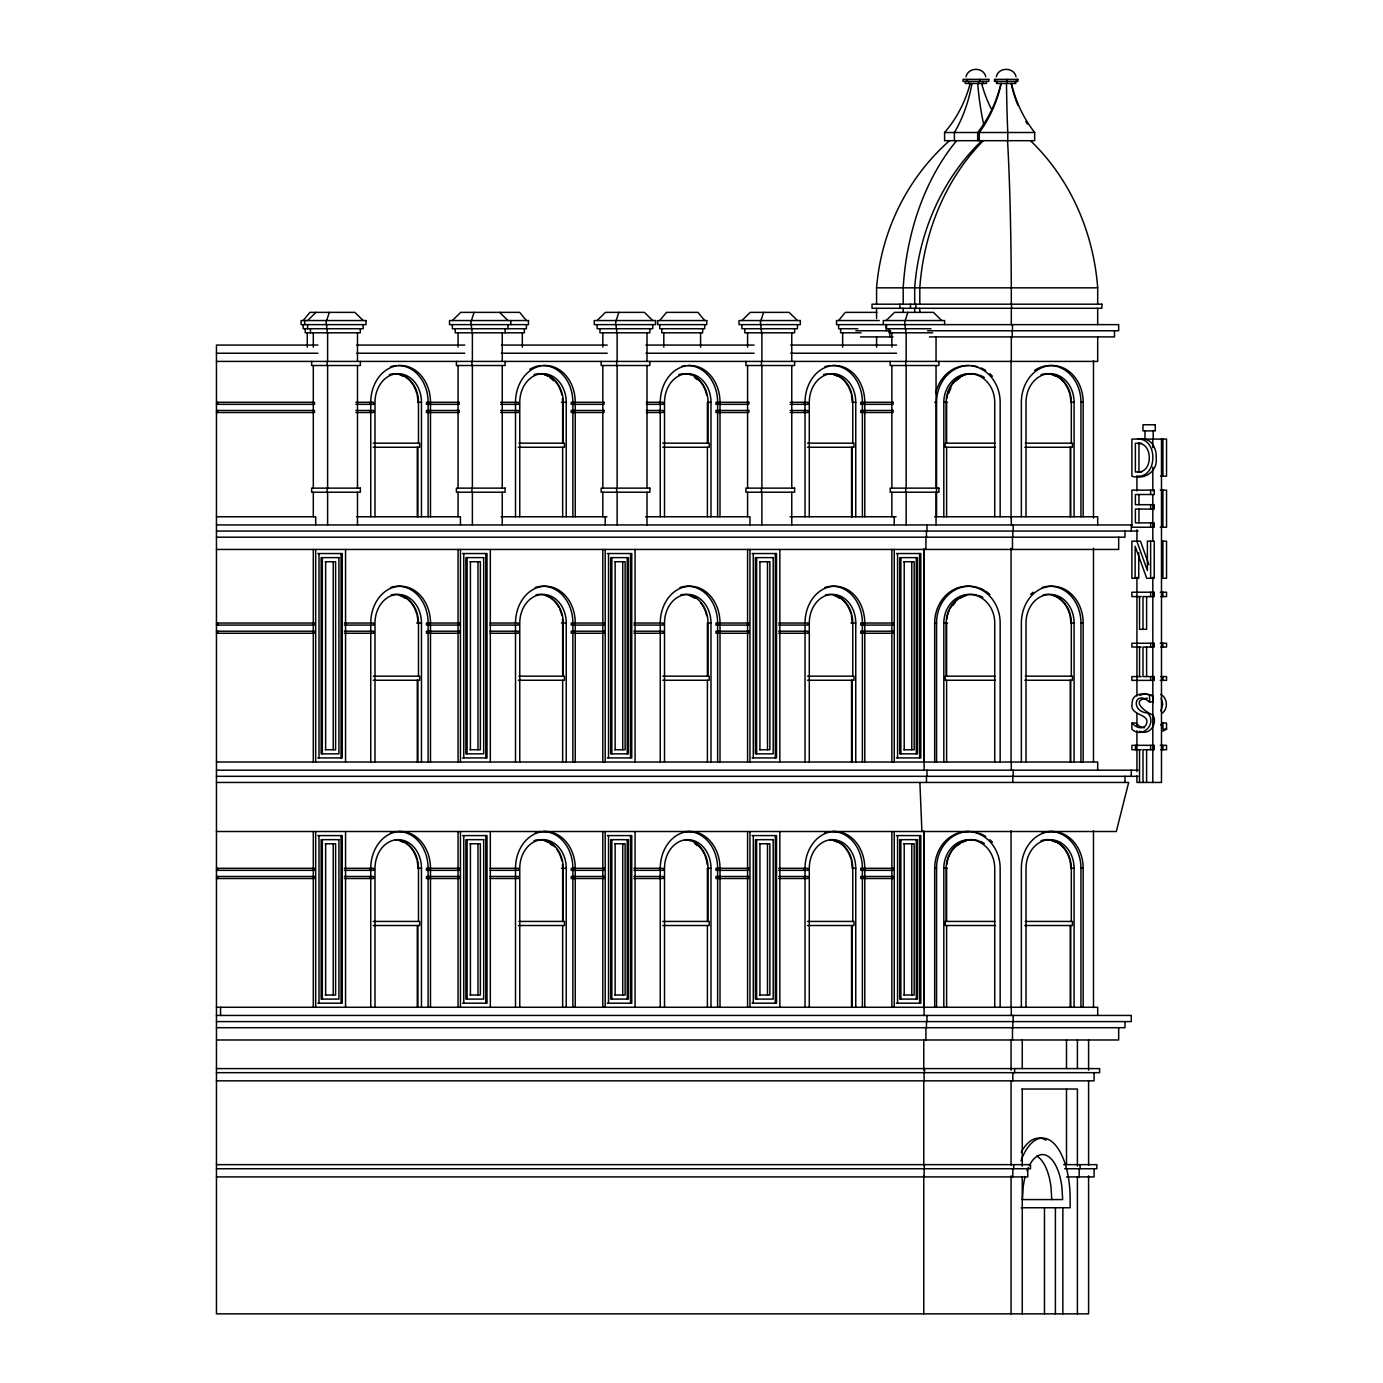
<?xml version="1.0" encoding="UTF-8"?>
<svg xmlns="http://www.w3.org/2000/svg" width="1383" height="1383" viewBox="0 0 1383 1383"><rect width="100%" height="100%" fill="white"/><g stroke="black" fill="none" stroke-linecap="round" stroke-linejoin="round"><path stroke-width="1.5" d="M1022.435 1199.58L1023.195 1187.133A43.945 20.053 -90 0 1 1025.183 1176.535M326.682 320.545L329.292 312.368M471.447 320.545L474.058 312.368M616.196 320.545L618.823 312.368M760.961 320.545L763.572 312.368M905.243 320.545L907.853 312.368M966.043 76.722C968.204 66.903 983.607 66.903 985.768 76.722M996.33 76.722C998.474 66.903 1013.877 66.903 1016.038 76.722M1160.925 710.948L1162.723 704.241L1161.253 698.294M303.188 320.545L309.93 312.368L354.861 312.368L363.193 320.545M659.726 320.545L666.468 312.368L697.948 312.368L704.69 320.545M838.582 320.545L845.324 312.368L876.787 312.368M1160.735 725.038L1162.671 723.015L1166.543 723.015L1166.543 729.187L1162.584 731.244M1162.533 712.971C1168.237 708.373 1167.477 697.706 1160.752 694.387M307.596 320.545L315.946 312.368M452.362 320.545L460.695 312.368L519.68 312.368L526.422 320.545M597.11 320.545L605.46 312.368L644.374 312.368L652.707 320.545M741.876 320.545L750.208 312.368L789.14 312.368L797.472 320.545M886.157 320.545L894.507 312.368L933.421 312.368L941.754 320.545M1139.696 695.338L1144.968 693.626L1153.18 696.012L1153.18 701.924L1149.29 701.924C1134.492 688.993 1130.239 711.986 1147.631 712.936C1157.554 722.998 1142.721 739.386 1131.882 729.187L1131.882 723.015L1135.754 723.015L1139.851 726.559L1144.294 727.821M1138.019 471.966C1153.163 472.381 1152.973 443.061 1138.019 443.321M1137.915 476.201C1157.83 477.014 1157.899 438.065 1137.846 439.085M944.589 132.509L1034.674 132.509L1034.674 140.686L944.589 140.686L944.589 132.509A120.719 118.039 89.9 0 0 970.14 83.464M876.58 304.191L876.58 287.837L913.99 287.837M914.682 304.191L914.682 287.837L1097.687 287.837L1097.687 304.191M879.26 320.545L836.525 320.545L836.525 324.625L1118.674 324.625L1118.674 330.762L927.578 330.762M857.84 328.722L838.582 328.722L838.582 324.625M931.018 328.722L886.157 328.722L886.157 324.625M855.835 330.762L890.79 330.762M861.056 332.802L840.622 332.802L840.622 328.722M932.678 332.802L889.01 332.802L889.01 328.722M860.451 336.899L892.969 336.899M929.428 336.899L1114.473 336.899L1114.473 330.762M317.934 345.076L216.457 345.076L216.457 1313.85L1088.594 1313.85L1088.594 1175.827M356.745 345.076L464.757 345.076M501.459 345.076L607.241 345.076M645.947 345.076L754.063 345.076M790.557 345.076L896.547 345.076M216.457 353.235L317.934 353.235M356.745 353.235L464.757 353.235M501.355 353.235L607.241 353.235M645.965 353.235L754.063 353.235M790.557 353.235L896.547 353.235M216.457 361.412L1097.687 361.412L1097.687 336.899M216.457 402.297L314.494 402.297L314.494 404.337L216.457 404.337M355.898 402.297L373.6 402.297L373.6 404.337L355.898 404.337M421.469 516.758L421.469 402.297L417.891 402.297A28.611 23.234 90 0 0 417.096 394.898M500.663 402.297L518.366 402.297L518.366 404.337L500.663 404.337M561.463 402.297L566.235 402.297L566.235 516.758M646.414 402.297L663.114 402.297L663.114 404.337L646.414 404.337M710.983 516.758L710.983 402.297L707.404 402.297L707.404 443.165M790.177 402.297L807.879 402.297L807.879 404.337L790.177 404.337M855.749 516.758L855.749 402.297L852.17 402.297A28.611 23.234 90 0 0 851.375 394.898M934.683 402.297L936.55 402.297A36.788 32.743 90 0 1 969.276 365.51M943.811 516.758L943.811 402.297L947.545 402.297M1074.09 516.758L1074.09 402.297L1070.77 402.297A28.611 24.03 90 0 0 1069.941 394.898M1034.605 370.437A36.788 30.91 -90 0 1 1080.953 402.297L1083.183 402.297L1083.183 516.758M216.457 410.474L314.494 410.474L314.494 412.514L216.457 412.514M355.898 410.474L373.6 410.474L373.6 412.514L355.898 412.514M500.663 410.474L518.366 410.474L518.366 412.514L500.663 412.514M646.414 410.474L663.114 410.474L663.114 412.514L646.414 412.514M790.177 410.474L807.879 410.474L807.879 412.514L790.177 412.514M373.203 443.165L419.671 443.165L419.671 447.262L373.203 447.262M518.884 443.165L564.437 443.165L564.437 447.262L518.297 447.262M662.734 443.165L709.202 443.165L709.202 447.262L662.734 447.262M807.482 443.165L853.951 443.165L853.951 447.262L807.482 447.262M994.947 443.165L945.211 443.165L945.211 447.262L995.414 447.262M1025.339 443.165L1072.43 443.165L1072.43 447.262L1024.786 447.262M1141.632 443.321L1135.374 443.321L1135.374 471.966L1141.632 471.966M1160.493 476.201L1166.543 476.201L1166.543 439.085L1131.882 439.085L1131.882 476.201C1144.726 480.126 1157.882 471.638 1156.171 457.687C1156.845 449.008 1151.59 437.91 1141.459 439.085M1160.285 490.135L1166.543 490.135L1166.543 527.234L1160.285 527.234M216.457 516.758L315.704 516.758L315.687 524.935M356.624 516.758L460.453 516.758L460.453 524.935M501.113 516.758L606.964 516.758M645.584 516.758L749.966 516.758L749.966 524.935M790.073 516.758L896.08 516.758M934.683 516.758L1097.687 516.758L1097.687 524.935M216.457 524.935L1131.968 524.935M216.457 531.055L1138.088 531.055M216.457 537.192L1124.984 537.192L1124.984 531.055M1161.582 541.168L1166.543 541.168L1166.543 578.284L1162.93 578.284L1162.93 541.168M216.457 549.449L1118.674 549.449L1118.674 537.192M317.813 553.546L342.241 553.546L342.241 757.919L317.813 757.919M462.579 553.546L487.006 553.546L487.006 757.919L462.579 757.919M607.327 553.546L631.754 553.546L631.754 757.919L607.327 757.919M752.093 553.546L776.52 553.546L776.52 757.919L752.093 757.919M896.374 553.546L920.801 553.546L920.801 757.919L896.374 757.919M325.247 561.723L335.602 561.723L335.602 749.742L325.247 749.742M470.013 561.723L480.368 561.723L480.368 749.742L470.013 749.742M614.778 561.723L625.116 561.723L625.116 749.742L614.778 749.742M759.526 561.723L769.882 561.723L769.882 749.742L759.526 749.742M903.808 561.723L914.163 561.723L914.163 749.742L903.808 749.742M1160.285 592.218L1166.543 592.218L1166.543 596.592L1160.804 596.592M1141.217 596.592L1131.882 596.592L1131.882 592.218L1154.252 592.218L1154.252 596.592L1142.998 596.592L1142.998 629.317M216.457 623.024L314.494 623.024L314.494 625.081L216.457 625.081M344.367 623.024L373.6 623.024L373.6 625.081L344.367 625.081M416.698 623.024L421.469 623.024L421.469 762.016M490.049 623.024L518.366 623.024L518.366 625.081L490.049 625.081M561.463 623.024L566.235 623.024L566.235 762.016M633.881 623.024L663.114 623.024L663.114 625.081L633.881 625.081M710.983 762.016L710.983 623.024L707.404 623.024L707.404 676.166M778.646 623.024L807.879 623.024L807.879 625.081L778.646 625.081M850.977 623.024L855.749 623.024L855.749 762.016M934.683 762.016L934.683 623.024L936.55 623.024A36.788 32.743 90 0 1 977.746 587.498M943.811 762.016L943.811 623.024L947.545 623.024M1070.77 623.024L1074.09 623.024L1074.09 762.016M1042.056 587.498A36.788 30.91 -90 0 1 1080.953 623.024L1083.183 623.024L1083.183 762.016M216.457 631.201L314.494 631.201L314.494 633.258L216.457 633.258M344.367 631.201L373.6 631.201L373.6 633.258L344.367 633.258M490.049 631.201L518.366 631.201L518.366 633.258L490.049 633.258M633.881 631.201L663.114 631.201L663.114 633.258L633.881 633.258M778.646 631.201L807.879 631.201L807.879 633.258L778.646 633.258M1160.285 643.251L1166.543 643.251L1166.543 647.037L1160.804 647.037M1141.217 647.037L1131.882 647.037L1131.882 643.251L1154.252 643.251L1154.252 647.037L1142.998 647.037L1142.998 676.581L1154.252 676.581L1154.252 680.367L1131.882 680.367L1131.882 676.581L1141.217 676.581M373.203 676.166L419.671 676.166L419.671 680.263L373.203 680.263M518.884 676.166L564.437 676.166L564.437 680.263L518.297 680.263M662.734 676.166L709.202 676.166L709.202 680.263L662.734 680.263M807.482 676.166L853.951 676.166L853.951 680.263L807.482 680.263M994.947 676.166L945.211 676.166L945.211 680.263L995.414 680.263M1025.339 676.166L1072.43 676.166L1072.43 680.263L1024.786 680.263M1160.804 676.581L1166.543 676.581L1166.543 680.367L1160.285 680.367M1132.141 723.015C1135.028 726.87 1141.131 729.723 1145.28 726.11C1153.37 713.23 1129.531 716.636 1132.072 704.241C1131.605 691.984 1145.349 692.727 1153.18 696.012M1166.543 729.187L1162.93 729.187L1162.93 723.015M1160.285 745.333L1166.543 745.333L1166.543 749.724L1160.804 749.724M1141.217 749.724L1131.882 749.724L1131.882 745.333L1154.252 745.333L1154.252 749.724L1142.998 749.724L1142.998 782.45M216.457 762.016L1097.687 762.016L1097.687 770.193M216.457 770.193L1138.088 770.193M216.457 776.312L1138.088 776.312M216.457 782.45L1128.666 782.45L1116.306 831.511L216.457 831.511M317.813 835.591L342.241 835.591L342.241 1003.194L317.813 1003.194M462.579 835.591L487.006 835.591L487.006 1003.194L462.579 1003.194M607.327 835.591L631.754 835.591L631.754 1003.194L607.327 1003.194M752.093 835.591L776.52 835.591L776.52 1003.194L752.093 1003.194M896.374 835.591L920.801 835.591L920.801 1003.194L896.374 1003.194M325.247 843.768L335.602 843.768L335.602 995.017L325.247 995.017M470.013 843.768L480.368 843.768L480.368 995.017L470.013 995.017M614.778 843.768L625.116 843.768L625.116 995.017L614.778 995.017M759.526 843.768L769.882 843.768L769.882 995.017L759.526 995.017M903.808 843.768L914.163 843.768L914.163 995.017L903.808 995.017M216.457 868.299L314.494 868.299L314.494 870.339L216.457 870.339M344.367 868.299L373.6 868.299L373.6 870.339L344.367 870.339M421.469 1007.273L421.469 868.299L417.891 868.299A28.611 23.234 90 0 0 417.096 860.883M490.049 868.299L518.366 868.299L518.366 870.339L490.049 870.339M561.463 868.299L566.235 868.299L566.235 1007.273M633.881 868.299L663.114 868.299L663.114 870.339L633.881 870.339M710.983 1007.273L710.983 868.299L707.404 868.299L707.404 921.424M778.646 868.299L807.879 868.299L807.879 870.339L778.646 870.339M855.749 1007.273L855.749 868.299L852.17 868.299A28.611 23.234 90 0 0 851.375 860.883M934.683 1007.273L934.683 868.299L936.55 868.299A36.788 32.743 90 0 1 969.276 831.511M943.811 1007.273L943.811 868.299L947.545 868.299M1074.09 1007.273L1074.09 868.299L1070.77 868.299A28.611 24.03 90 0 0 1069.941 860.883M1042.056 832.756A36.788 30.91 -90 0 1 1080.953 868.299L1083.183 868.299L1083.183 1007.273M216.457 876.476L314.494 876.476L314.494 878.516L216.457 878.516M344.367 876.476L373.6 876.476L373.6 878.516L344.367 878.516M490.049 876.476L518.366 876.476L518.366 878.516L490.049 878.516M633.881 876.476L663.114 876.476L663.114 878.516L633.881 878.516M778.646 876.476L807.879 876.476L807.879 878.516L778.646 878.516M373.203 921.424L419.671 921.424L419.671 925.521L373.203 925.521M518.884 921.424L564.437 921.424L564.437 925.521L518.297 925.521M662.734 921.424L709.202 921.424L709.202 925.521L662.734 925.521M807.482 921.424L853.951 921.424L853.951 925.521L807.482 925.521M994.947 921.424L945.211 921.424L945.211 925.521L995.414 925.521M1025.339 921.424L1072.43 921.424L1072.43 925.521L1024.786 925.521M216.457 1007.273L1097.687 1007.273L1097.687 1015.45M216.457 1015.45L1131.277 1015.45L1131.277 1021.588L216.457 1021.588M216.457 1027.707L1124.984 1027.707L1124.984 1021.588M216.457 1039.981L1118.674 1039.981L1118.674 1027.707M216.457 1068.592L1099.606 1068.592L1099.606 1072.672L216.457 1072.672M216.457 1080.849L1094.091 1080.849L1094.091 1072.672M1021.951 1089.026L1077.409 1089.026L1077.409 1166.111M216.457 1164.642L1030.508 1164.642L1030.508 1168.739L216.457 1168.739M1063.7 1164.642L1096.84 1164.642L1096.84 1168.739L1064.633 1168.739M216.457 1176.916L1027.759 1176.916L1027.759 1168.739M1066.5 1176.916L1094.091 1176.916L1094.091 1168.739M1022.123 1199.58L1062.663 1199.58L1061.919 1187.133A43.945 20.053 -90 0 0 1029.332 1165.489M1021.19 1207.757L1070.131 1207.757L1070.131 1198.508A60.437 27.574 -90 0 0 1051.668 1141.476A60.437 27.574 -90 0 0 1021 1160.821M1147.423 698.19C1129.444 699.936 1145.504 712.228 1152.938 715.011C1157.986 723.655 1149.411 736.136 1139.436 731.244M499.609 312.368L507.959 320.545M1148.893 564.679L1140.439 541.168L1131.882 541.168L1131.882 578.284L1138.745 578.284L1138.745 552.681M1136.826 541.168L1147.389 570.557L1147.389 541.168L1154.252 541.168L1154.252 578.284L1146.732 578.284L1135.132 546.285L1135.132 578.284M1051.754 1199.58L1051.011 1187.133A43.945 20.053 -90 0 0 1036.835 1156.067M919.885 782.45L921.908 831.511M1162.93 439.085L1162.93 476.201M1162.93 490.135L1162.93 527.234M1162.93 592.218L1162.93 596.592M1162.93 643.251L1162.93 647.037M1162.93 676.581L1162.93 680.367M1162.93 745.333L1162.93 749.724M1161.478 439.085L1161.478 782.45L1136.93 782.45L1136.93 775.967M1153.18 430.908L1153.18 439.085M1152.817 439.085L1152.817 447.729M1152.817 467.16L1152.817 490.913M1152.817 495.235L1152.817 540.58M1152.817 577.299L1152.817 782.45M1150.639 490.135L1150.639 494.509M1150.639 504.691L1150.639 509.065M1150.639 522.86L1150.639 527.234M1150.639 541.168L1150.639 578.284M1150.639 592.218L1150.639 596.592M1150.639 643.251L1150.639 647.037M1150.639 676.581L1150.639 680.367M1150.639 745.333L1150.639 749.724M1149.567 696.012L1149.567 701.924M1146.611 596.592L1146.611 629.317L1139.523 629.317L1139.523 596.592M1146.611 647.037L1146.611 676.581M1146.611 749.724L1146.611 782.45M1145.003 430.908L1145.003 439.085M1139.523 647.037L1139.523 676.581M1139.523 749.724L1139.523 782.45M1138.97 443.321L1138.97 471.966M1138.97 494.509L1138.97 504.691M1138.97 509.065L1138.97 522.86M1136.93 475.804L1136.93 490.913M1136.93 529.793L1136.93 540.58M1136.93 577.299L1136.93 696.064M1136.93 713.351L1136.93 726.3M1136.93 730.622L1136.93 771.645M1135.495 745.333L1135.495 749.724M1131.277 524.935L1131.277 531.055M1131.277 770.193L1131.277 776.312M1124.984 776.312L1124.984 782.45M1097.687 308.288L1097.687 324.625M1093.486 360.617L1093.486 518.055M1093.486 548.256L1093.486 761.756M1093.486 830.768L1093.486 1007.619M1088.594 1039.981L1088.594 1070.165M1088.594 1080.953L1088.594 1165.056M1080.953 402.297L1080.953 516.758M1080.953 623.024L1080.953 762.016M1080.953 868.299L1080.953 1007.273M1080.071 1164.642L1080.071 1168.739M1079.172 1168.739L1079.172 1176.916M1077.409 1039.981L1077.409 1068.592M1077.409 1176.812L1077.409 1313.85M1071.324 443.165L1071.324 402.297A28.611 24.03 -90 0 0 1041.053 374.655M1071.324 676.166L1071.324 623.024A28.611 24.03 -90 0 0 1043.11 594.846M1071.324 921.424L1071.324 868.299A28.611 24.03 -90 0 0 1041.053 840.657M1070.77 447.262L1070.77 516.758M1070.77 680.263L1070.77 762.016M1070.77 925.521L1070.77 1007.273M1070.217 447.262L1070.217 516.758M1070.217 680.263L1070.217 762.016M1070.217 925.521L1070.217 1007.273M1066.5 1039.981L1066.5 1068.592M1066.5 1089.026L1066.5 1164.158M1062.853 1207.757L1062.853 1313.85M1055.402 1207.757L1055.402 1313.85M1044.476 1207.757L1044.476 1313.85M1026.013 516.758L1026.013 402.297A28.611 24.03 90 0 1 1050.06 373.687A28.611 24.03 90 0 1 1074.09 402.297M1026.013 762.016L1026.013 623.024A28.611 24.03 90 0 1 1050.06 594.413A28.611 24.03 90 0 1 1074.09 623.024M1026.013 1007.273L1026.013 868.299A28.611 24.03 90 0 1 1050.06 839.671A28.611 24.03 90 0 1 1074.09 868.299M1022.262 1039.981L1022.262 1068.592M1022.262 1089.026L1022.262 1166.111M1022.262 1176.812L1022.262 1313.85M1021.363 516.758L1021.363 402.297A36.788 30.91 90 0 1 1052.273 365.51A36.788 30.91 90 0 1 1083.183 402.297M1021.363 762.016L1021.363 623.024A36.788 30.91 90 0 1 1052.273 586.236A36.788 30.91 90 0 1 1083.183 623.024M1021.363 1007.273L1021.363 868.299A36.788 30.91 -90 0 1 1052.273 831.511A36.788 30.91 -90 0 1 1083.183 868.299M1017.231 79.367L1017.231 81.407M1015.779 81.407L1015.779 83.464L996.59 83.464L996.59 81.407M1015.243 81.407L1015.243 83.464M1014.603 1068.592L1014.603 1072.672M1013.722 1164.642L1013.722 1168.739M1013.186 524.935L1013.186 531.055M1013.186 770.193L1013.186 776.312M1013.186 1015.45L1013.186 1021.588M1012.823 531.055L1012.823 537.192M1012.823 776.312L1012.823 782.45M1012.823 1021.588L1012.823 1027.707M1012.84 1072.672L1012.84 1080.849M1012.84 1168.739L1012.84 1176.916M1012.477 324.625L1012.477 330.762M1012.477 537.192L1012.477 549.449M1012.477 1027.707L1012.477 1039.981M1012.235 330.762L1012.235 336.899M1011.526 304.191L1011.526 308.288M1011.301 304.191L1011.301 287.837A217.321 10.822 -90 0 0 1007.533 140.686M1011.301 308.288L1011.301 324.625M1011.301 336.899L1011.301 361.412M1011.301 516.758L1011.301 524.935M1011.301 762.016L1011.301 770.193M1011.301 1007.273L1011.301 1015.45M1011.059 360.617L1011.059 518.055M1011.059 548.256L1011.059 761.756M1011.059 830.768L1011.059 1007.619M1011.059 1039.981L1011.059 1070.165M1011.059 1080.953L1011.059 1165.056M1011.059 1175.827L1011.059 1313.85M1007.775 140.686L1007.775 132.509A120.719 5.999 90 0 1 1006.478 83.464M1006.841 79.367L1006.72 83.464M1000.151 516.758L1000.151 402.297A36.788 32.743 -90 0 0 971.696 365.821A36.788 32.743 -90 0 0 935.79 392.772M1000.151 762.016L1000.151 623.024A36.788 32.743 -90 0 0 967.409 586.236A36.788 32.743 -90 0 0 934.683 623.024M1000.151 1007.273L1000.151 868.299A36.788 32.743 -90 0 0 967.409 831.511A36.788 32.743 -90 0 0 934.683 868.299M997.126 81.407L997.126 83.464M995.138 79.367L995.138 81.407M994.74 516.758L994.74 402.297A28.611 25.464 90 0 0 969.276 373.687A28.611 25.464 90 0 0 943.811 402.297M994.74 762.016L994.74 623.024A28.611 25.464 90 0 0 969.276 594.413A28.611 25.464 90 0 0 943.811 623.024M994.74 1007.273L994.74 868.299A28.611 25.464 90 0 0 969.276 839.671A28.611 25.464 90 0 0 943.811 868.299M986.442 81.407L986.442 83.464L965.369 83.464L965.369 81.407M983.14 81.407L983.14 83.464M979.942 79.367L979.942 81.407M979.268 140.686L979.268 132.509A120.719 101.426 90 0 0 1001.223 83.464M979.216 81.407L979.216 83.464M977.677 140.686L977.677 132.509A120.719 107.442 90 0 0 1000.929 83.464M968.67 81.407L968.67 83.464M967.08 79.367L967.08 81.407M954.408 140.686L954.408 132.509A120.719 81.027 90 0 0 971.955 83.464M946.612 402.297L946.612 443.165M946.612 447.262L946.612 516.758M946.612 623.024L946.612 676.166M946.612 680.263L946.612 762.016M946.612 868.299L946.612 921.424M946.612 925.521L946.612 1007.273M946.145 443.165L946.145 402.297A28.611 25.464 90 0 1 978.196 374.655M946.145 676.166L946.145 623.024A28.611 25.464 90 0 1 976.588 594.967M946.145 921.424L946.145 868.299A28.611 25.464 90 0 1 978.196 840.657M944.606 324.625L944.606 320.545L883.305 320.545L883.305 324.625M938.901 361.412L938.901 365.51L890.203 365.51L890.203 361.412M936.55 402.297L936.55 516.758M936.55 623.024L936.55 762.016M936.55 868.299L936.55 1007.273M936.049 336.899L936.049 361.412M936.049 365.51L936.049 488.13M936.049 492.227L936.049 524.935M926.99 524.935L926.99 531.055M926.99 770.193L926.99 776.312M926.99 1015.45L926.99 1021.588M926.454 531.055L926.454 537.192M926.454 776.312L926.454 782.45M926.454 1021.588L926.454 1027.707M925.918 537.192L925.918 549.449M925.918 1027.707L925.918 1039.981M924.484 1068.592L924.484 1072.672M924.311 1164.642L924.311 1168.739M924.121 549.449L924.121 770.193M924.121 831.511L924.121 1015.45M924.121 1072.672L924.121 1080.849M924.121 1168.739L924.121 1176.916M923.775 548.826L923.775 762.085M923.775 831.027L923.775 1007.671M923.775 1039.981L923.775 1070.165M923.775 1080.953L923.775 1165.056M923.775 1175.827L923.775 1313.85M919.799 304.191L919.799 287.837A217.321 182.573 90 0 1 983.244 140.686M919.799 308.288L919.799 312.368M919.609 553.546L919.609 757.919M919.609 835.591L919.609 1003.194M916.289 557.626L916.289 753.839M916.289 839.671L916.289 999.096M915.84 304.191L915.84 308.288M914.682 308.288L914.682 312.368M911.777 561.723L911.777 749.742M911.777 843.768L911.777 995.017M910.481 304.191L910.481 308.288M906.176 332.802L906.176 361.412M906.176 365.51L906.176 488.13M906.176 492.227L906.176 524.935M905.709 328.722L905.709 332.802M905.709 361.412L905.709 365.51M905.709 488.13L905.709 492.227M905.243 324.625L905.243 328.722M904.776 320.545L904.776 324.625M904.205 561.723L904.205 749.742M904.205 843.768L904.205 995.017M903.203 304.191L903.203 287.837A217.321 153.669 90 0 1 956.604 140.686M903.203 308.288L903.203 312.368M900.886 557.626L900.886 753.839M900.886 839.671L900.886 999.096M899.866 304.191L899.866 308.288M897.567 553.546L897.567 757.919M897.567 835.591L897.567 1003.194M894.248 516.758L894.248 524.935M894.248 549.449L894.248 762.016M894.248 831.511L894.248 1007.273M891.862 332.802L891.862 347.116M891.862 365.51L891.862 488.13M891.862 492.227L891.862 516.758M891.862 549.449L891.862 762.016M891.862 831.511L891.862 1007.273M889.839 330.762L889.839 336.899M886.503 324.625L886.503 330.762M876.58 308.288L876.58 318.505M876.58 336.899L876.58 347.116M864.773 516.758L864.773 402.297A36.788 29.873 -90 0 0 834.9 365.51A36.788 29.873 -90 0 0 805.027 402.297L805.027 516.758M864.773 625.168L864.773 762.016M864.773 1007.273L864.773 868.299A36.788 29.873 -90 0 0 834.9 831.511A36.788 29.873 -90 0 0 805.027 868.299L805.027 1007.273M864.306 402.297L864.306 404.337M864.306 410.474L864.306 412.514M864.306 623.024L864.306 625.081M864.306 631.201L864.306 633.258M864.306 868.299L864.306 870.339M864.306 876.476L864.306 878.516M862.387 516.758L862.387 402.297A36.788 29.873 -90 0 0 832.514 365.51M862.387 625.168L862.387 762.016M862.387 1007.273L862.387 868.299A36.788 29.873 -90 0 0 832.514 831.511M852.758 443.165L852.758 402.297A28.611 23.234 -90 0 0 829.523 373.687M852.758 676.166L852.758 623.024A28.611 23.234 -90 0 0 825.495 594.846M852.758 921.424L852.758 868.299A28.611 23.234 -90 0 0 829.523 839.671M852.17 447.262L852.17 516.758M852.17 680.263L852.17 762.016M852.17 925.521L852.17 1007.273M851.565 447.262L851.565 516.758M851.565 680.263L851.565 762.016M851.565 925.521L851.565 1007.273M842.662 332.802L842.662 347.116M809.28 516.758L809.28 402.297A28.611 23.234 -90 0 1 832.514 373.687A28.611 23.234 -90 0 1 855.749 402.297M809.28 762.016L809.28 623.024A28.611 23.234 90 0 1 832.514 594.413A28.611 23.234 90 0 1 855.749 623.024M809.28 1007.273L809.28 868.299A28.611 23.234 90 0 1 832.514 839.671A28.611 23.234 90 0 1 855.749 868.299M805.027 625.168L805.027 762.016M804.301 402.297L804.301 404.337M804.301 410.474L804.301 412.514M804.301 868.299L804.301 870.339M804.301 876.476L804.301 878.516M797.472 324.625L797.472 328.722L741.876 328.722L741.876 324.625M794.62 328.722L794.62 332.802L744.728 332.802L744.728 328.722M794.62 361.412L794.62 365.51L745.921 365.51L745.921 361.412M791.768 332.802L791.768 361.412M791.768 365.51L791.768 488.13M791.768 492.227L791.768 524.935M779.839 549.449L779.839 762.016M779.839 831.511L779.839 1007.273M775.327 553.546L775.327 757.919M775.327 835.591L775.327 1003.194M767.496 561.723L767.496 749.742M767.496 843.768L767.496 995.017M761.895 332.802L761.895 361.412M761.895 365.51L761.895 488.13M761.895 492.227L761.895 524.935M761.428 328.722L761.428 332.802M761.428 361.412L761.428 365.51M761.428 488.13L761.428 492.227M760.961 324.625L760.961 328.722M760.494 320.545L760.494 324.625M759.924 561.723L759.924 749.742M759.924 843.768L759.924 995.017M756.605 557.626L756.605 753.839M756.605 839.671L756.605 999.096M753.286 553.546L753.286 757.919M753.286 835.591L753.286 1003.194M749.966 549.449L749.966 762.016M749.966 831.511L749.966 1007.273M747.581 332.802L747.581 347.116M747.581 365.51L747.581 488.13M747.581 492.227L747.581 516.758M747.581 549.449L747.581 762.016M747.581 831.511L747.581 1007.273M720.007 516.758L720.007 402.297A36.788 29.873 -90 0 0 690.134 365.51A36.788 29.873 -90 0 0 660.261 402.297L660.261 516.758M720.007 625.168L720.007 762.016M720.007 1007.273L720.007 868.299A36.788 29.873 -90 0 0 690.134 831.511A36.788 29.873 -90 0 0 660.261 868.299L660.261 1007.273M719.54 402.297L719.54 404.337M719.54 410.474L719.54 412.514M719.54 623.024L719.54 625.081M719.54 631.201L719.54 633.258M719.54 868.299L719.54 870.339M719.54 876.476L719.54 878.516M717.621 516.758L717.621 402.297A36.788 29.873 -90 0 0 687.749 365.51M717.621 625.168L717.621 762.016M717.621 1007.273L717.621 868.299A36.788 29.873 -90 0 0 681.923 832.22M708.01 443.165L708.01 402.297A28.611 23.234 -90 0 0 684.775 373.687M708.01 676.166L708.01 623.024A28.611 23.234 -90 0 0 680.73 594.846M708.01 921.424L708.01 868.299A28.611 23.234 -90 0 0 684.775 839.671M707.404 447.262L707.404 516.758M707.404 680.263L707.404 762.016M707.404 925.521L707.404 1007.273M704.69 324.625L704.69 328.722L659.726 328.722L659.726 324.625M702.65 328.722L702.65 332.802L661.765 332.802L661.765 328.722M700.593 332.802L700.593 347.116M664.514 516.758L664.514 402.297A28.611 23.234 90 0 1 687.749 373.687A28.611 23.234 90 0 1 710.983 402.297M664.514 762.016L664.514 623.024A28.611 23.234 90 0 1 687.749 594.413A28.611 23.234 90 0 1 710.983 623.024M664.514 1007.273L664.514 868.299A28.611 23.234 90 0 1 687.749 839.671A28.611 23.234 90 0 1 710.983 868.299M663.805 332.802L663.805 347.116M660.261 625.168L660.261 762.016M659.535 402.297L659.535 404.337M659.535 410.474L659.535 412.514M659.535 868.299L659.535 870.339M659.535 876.476L659.535 878.516M652.707 324.625L652.707 328.722L597.11 328.722L597.11 324.625M649.854 328.722L649.854 332.802L599.963 332.802L599.963 328.722M649.854 361.412L649.854 365.51L601.156 365.51L601.156 361.412M647.002 332.802L647.002 361.412M647.002 365.51L647.002 488.13M647.002 492.227L647.002 524.935M635.074 549.449L635.074 762.016M635.074 831.511L635.074 1007.273M630.562 553.546L630.562 757.919M630.562 835.591L630.562 1003.194M627.242 557.626L627.242 753.839M627.242 839.671L627.242 999.096M622.73 561.723L622.73 749.742M622.73 843.768L622.73 995.017M617.129 332.802L617.129 361.412M617.129 365.51L617.129 488.13M617.129 492.227L617.129 524.935M616.662 328.722L616.662 332.802M616.662 361.412L616.662 365.51M616.662 488.13L616.662 492.227M616.196 324.625L616.196 328.722M615.729 320.545L615.729 324.625M615.158 561.723L615.158 749.742M615.158 843.768L615.158 995.017M611.839 557.626L611.839 753.839M611.839 839.671L611.839 999.096M608.52 553.546L608.52 757.919M608.52 835.591L608.52 1003.194M605.201 516.758L605.201 524.935M605.201 549.449L605.201 762.016M605.201 831.511L605.201 1007.273M602.815 332.802L602.815 347.116M602.815 365.51L602.815 488.13M602.815 492.227L602.815 516.758M602.815 549.449L602.815 762.016M602.815 831.511L602.815 1007.273M575.259 516.758L575.259 402.297A36.788 29.873 -90 0 0 545.386 365.51A36.788 29.873 -90 0 0 515.513 402.297L515.513 516.758M575.259 625.168L575.259 762.016M575.259 1007.273L575.259 868.299A36.788 29.873 -90 0 0 545.386 831.511A36.788 29.873 -90 0 0 515.513 868.299L515.513 1007.273M574.792 402.297L574.792 404.337M574.792 410.474L574.792 412.514M574.792 623.024L574.792 625.081M574.792 631.201L574.792 633.258M574.792 868.299L574.792 870.339M574.792 876.476L574.792 878.516M572.873 516.758L572.873 402.297A36.788 29.873 -90 0 0 543 365.51M572.873 625.168L572.873 762.016M572.873 1007.273L572.873 868.299A36.788 29.873 -90 0 0 543 831.511M563.244 443.165L563.244 402.297A28.611 23.234 -90 0 0 540.01 373.687M563.244 676.166L563.244 623.024A28.611 23.234 -90 0 0 535.964 594.846M563.244 921.424L563.244 868.299A28.611 23.234 -90 0 0 533.994 840.657M562.656 443.165L562.656 402.297A28.611 23.234 90 0 0 562.449 398.563M562.656 447.262L562.656 516.758M562.656 676.166L562.656 623.024A28.611 23.234 90 0 0 562.449 619.29M562.656 680.263L562.656 762.016M562.656 921.424L562.656 868.299A28.611 23.234 90 0 0 562.449 864.565M562.656 925.521L562.656 1007.273M526.422 324.625L526.422 328.722L452.362 328.722L452.362 324.625M524.364 328.722L524.364 332.802L455.214 332.802L455.214 328.722M522.325 332.802L522.325 347.116M519.766 516.758L519.766 402.297A28.611 23.234 90 0 1 543 373.687A28.611 23.234 90 0 1 566.235 402.297M519.766 762.016L519.766 623.024A28.611 23.234 90 0 1 543 594.413A28.611 23.234 90 0 1 566.235 623.024M519.766 1007.273L519.766 868.299A28.611 23.234 90 0 1 543 839.671A28.611 23.234 90 0 1 566.235 868.299M515.513 625.168L515.513 762.016M510.811 320.545L510.811 324.625M507.959 324.625L507.959 328.722M505.106 328.722L505.106 332.802M505.106 361.412L505.106 365.51L456.407 365.51L456.407 361.412M502.254 332.802L502.254 361.412M502.254 365.51L502.254 488.13M502.254 492.227L502.254 524.935M490.325 549.449L490.325 762.016M490.325 831.511L490.325 1007.273M485.813 553.546L485.813 757.919M485.813 835.591L485.813 1003.194M477.982 561.723L477.982 749.742M477.982 843.768L477.982 995.017M472.381 332.802L472.381 361.412M472.381 365.51L472.381 488.13M472.381 492.227L472.381 524.935M471.914 328.722L471.914 332.802M471.914 361.412L471.914 365.51M471.914 488.13L471.914 492.227M471.447 324.625L471.447 328.722M470.981 320.545L470.981 324.625M470.41 561.723L470.41 749.742M470.41 843.768L470.41 995.017M467.091 557.626L467.091 753.839M467.091 839.671L467.091 999.096M463.772 553.546L463.772 757.919M463.772 835.591L463.772 1003.194M460.453 549.449L460.453 762.016M460.453 831.511L460.453 1007.273M458.067 332.802L458.067 347.116M458.067 365.51L458.067 488.13M458.067 492.227L458.067 516.758M458.067 549.449L458.067 762.016M458.067 831.511L458.067 1007.273M430.493 516.758L430.493 402.297A36.788 29.873 -90 0 0 400.621 365.51A36.788 29.873 -90 0 0 370.748 402.297L370.748 516.758M430.493 625.168L430.493 762.016M430.493 1007.273L430.493 868.299A36.788 29.873 -90 0 0 400.621 831.511A36.788 29.873 -90 0 0 370.748 868.299L370.748 1007.273M430.027 402.297L430.027 404.337M430.027 410.474L430.027 412.514M430.027 623.024L430.027 625.081M430.027 631.201L430.027 633.258M430.027 868.299L430.027 870.339M430.027 876.476L430.027 878.516M428.108 516.758L428.108 402.297A36.788 29.873 -90 0 0 398.235 365.51M428.108 625.168L428.108 762.016M428.108 1007.273L428.108 868.299A36.788 29.873 -90 0 0 398.235 831.511M418.479 443.165L418.479 402.297A28.611 23.234 -90 0 0 395.244 373.687M418.479 676.166L418.479 623.024A28.611 23.234 -90 0 0 391.216 594.846M418.479 921.424L418.479 868.299A28.611 23.234 -90 0 0 395.244 839.671M417.891 447.262L417.891 516.758M417.891 680.263L417.891 762.016M417.891 925.521L417.891 1007.273M417.286 447.262L417.286 516.758M417.286 680.263L417.286 762.016M417.286 925.521L417.286 1007.273M375 516.758L375 402.297A28.611 23.234 90 0 1 398.235 373.687A28.611 23.234 90 0 1 421.469 402.297M375 762.016L375 623.024A28.611 23.234 90 0 1 398.235 594.413A28.611 23.234 90 0 1 421.469 623.024M375 1007.273L375 868.299A28.611 23.234 90 0 1 398.235 839.671A28.611 23.234 90 0 1 421.469 868.299M370.748 625.168L370.748 762.016M370.022 402.297L370.022 404.337M370.022 410.474L370.022 412.514M370.022 868.299L370.022 870.339M370.022 876.476L370.022 878.516M363.193 324.625L363.193 328.722L303.188 328.722L303.188 324.625M360.341 328.722L360.341 332.802L305.228 332.802L305.228 328.722M360.341 361.412L360.341 365.51L311.642 365.51L311.642 361.412M357.488 332.802L357.488 361.412M357.488 365.51L357.488 488.13M357.488 492.227L357.488 524.935M345.56 549.449L345.56 762.016M345.56 831.511L345.56 1007.273M341.048 553.546L341.048 757.919M341.048 835.591L341.048 1003.194M333.217 561.723L333.217 749.742M333.217 843.768L333.217 995.017M327.615 332.802L327.615 361.412M327.615 365.51L327.615 488.13M327.615 492.227L327.615 524.935M327.149 328.722L327.149 332.802M327.149 361.412L327.149 365.51M327.149 488.13L327.149 492.227M326.682 324.625L326.682 328.722M326.215 320.545L326.215 324.625M325.645 561.723L325.645 749.742M325.645 843.768L325.645 995.017M322.325 557.626L322.325 753.839M322.325 839.671L322.325 999.096M319.006 553.546L319.006 757.919M319.006 835.591L319.006 1003.194M315.687 549.449L315.687 762.016M315.687 831.511L315.687 1007.273M313.301 332.802L313.301 347.116M313.301 365.51L313.301 488.13M313.301 492.227L313.301 516.758M313.301 549.449L313.301 762.016M313.301 831.511L313.301 1007.273M310.449 328.722L310.449 332.802M307.596 324.625L307.596 328.722M307.268 332.802L307.268 347.116M304.744 320.545L304.744 324.625M220.554 1007.273L220.554 1015.45M217.65 402.297L217.65 404.337M217.65 410.474L217.65 412.514M217.65 623.024L217.65 625.081M217.65 631.201L217.65 633.258M217.65 868.299L217.65 870.339M217.65 876.476L217.65 878.516M1051.841 840.657A28.611 24.03 -90 0 1 1055.782 842.368M1051.841 374.655A28.611 24.03 -90 0 1 1055.782 376.366M1030.594 594.448A36.788 30.91 -90 0 1 1033.222 592.166M957.503 845.583A28.611 25.464 90 0 1 960.286 843.509M961.738 842.627A28.611 25.464 90 0 1 966.423 840.657M952.818 605.616A28.611 25.464 90 0 1 955.013 602.798M960.286 598.251A28.611 25.464 90 0 1 966.423 595.399M948.894 393.1A28.611 25.464 90 0 1 950.968 387.983M956.223 380.792A28.611 25.464 90 0 1 960.286 377.524M971.419 365.579A36.788 32.743 90 0 1 977.746 366.754M981.014 367.947A36.788 32.743 90 0 1 985.647 370.437M989.882 373.704A36.788 32.743 90 0 1 992.424 376.28M979.389 588.034A36.788 32.743 90 0 1 984.16 590.264M985.647 591.163A36.788 32.743 90 0 1 989.882 594.448M971.419 831.581A36.788 32.743 90 0 1 977.746 832.756M979.389 833.292A36.788 32.743 90 0 1 985.647 836.438M989.882 839.706A36.788 32.743 90 0 1 992.424 842.282M805.027 623.024A36.788 29.873 -90 0 1 834.9 586.236A36.788 29.873 -90 0 1 864.773 623.024M370.748 623.024A36.788 29.873 -90 0 1 400.621 586.236A36.788 29.873 -90 0 1 430.493 623.024M515.513 623.024A36.788 29.873 -90 0 1 545.386 586.236A36.788 29.873 -90 0 1 575.259 623.024M660.261 623.024A36.788 29.873 -90 0 1 690.134 586.236A36.788 29.873 -90 0 1 720.007 623.024M399.48 374.655A28.611 23.234 90 0 1 403.283 376.366M544.228 374.655A28.611 23.234 90 0 1 548.048 376.366M549.846 377.524A28.611 23.234 90 0 1 553.546 380.792M694.594 377.524A28.611 23.234 90 0 1 697.118 379.599M688.993 595.399A28.611 23.234 90 0 1 694.594 598.251M399.48 595.399A28.611 23.234 90 0 1 405.081 598.251M833.759 595.399A28.611 23.234 90 0 1 839.36 598.251M833.759 840.657A28.611 23.234 90 0 1 837.562 842.368M694.594 843.509A28.611 23.234 90 0 1 697.118 845.583M544.228 840.657A28.611 23.234 90 0 1 548.048 842.368M549.846 843.509A28.611 23.234 90 0 1 552.37 845.583M399.48 840.657A28.611 23.234 90 0 1 403.283 842.368M390.507 366.754A36.788 29.873 -90 0 1 396.281 365.579M529.775 369.313A36.788 29.873 -90 0 1 541.047 365.579M681.923 366.218A36.788 29.873 -90 0 1 685.812 365.579M824.769 366.754A36.788 29.873 -90 0 1 830.561 365.579M833.759 374.655A28.611 23.234 90 0 1 837.562 376.366M824.769 587.498A36.788 29.873 -90 0 1 862.387 623.024M680.021 587.498A36.788 29.873 -90 0 1 717.621 623.024M535.256 587.498A36.788 29.873 -90 0 1 572.873 623.024M390.507 587.498A36.788 29.873 -90 0 1 428.108 623.024M390.507 832.756A36.788 29.873 -90 0 1 396.281 831.581M535.256 832.756A36.788 29.873 -90 0 1 541.047 831.581M824.769 832.756A36.788 29.873 -90 0 1 830.561 831.581M991.646 109.499A120.719 118.039 -90 0 1 981.671 83.464M983.918 125.265A120.719 36.995 90 0 1 977.712 83.464M1034.674 132.509A120.719 107.442 -90 0 1 1011.422 83.464M1027.344 124.003A120.719 101.443 -90 0 1 1025.84 121.479M1017.923 105.333A120.719 101.443 -90 0 1 1011.129 83.464M978.196 595.399A28.611 25.464 90 0 1 982.881 597.37M946.836 619.29A28.611 25.464 -90 0 1 949.239 610.37M950.035 608.727A28.611 25.464 -90 0 1 965.49 595.399M979.786 375.191A28.611 25.464 90 0 1 984.35 377.524M946.836 398.563A28.611 25.464 -90 0 1 963.899 375.191M965.49 374.655A28.611 25.464 -90 0 1 968.757 373.929M979.786 841.192A28.611 25.464 90 0 1 984.35 843.509M946.836 864.565A28.611 25.464 -90 0 1 968.757 839.93M1052.947 595.399A28.611 24.03 90 0 1 1069.491 613.845M1069.941 615.625A28.611 24.03 90 0 1 1070.719 621.174M1048.815 373.79A28.611 24.03 90 0 1 1052.947 374.655M1054.952 375.398A28.611 24.03 90 0 1 1063.717 382.071M1064.789 383.419A28.611 24.03 90 0 1 1069.491 393.1M1052.947 840.657A28.611 24.03 90 0 1 1063.717 848.056M1064.789 849.421A28.611 24.03 90 0 1 1069.491 859.102M823.507 374.655A28.611 23.234 -90 0 1 827.501 373.79M830.958 373.79A28.611 23.234 90 0 1 850.943 393.1M686.193 839.792A28.611 23.234 90 0 1 690.186 840.657M695.787 843.509A28.611 23.234 90 0 1 704.293 853.985M705.002 855.628A28.611 23.234 90 0 1 707.214 864.565M830.958 839.792A28.611 23.234 90 0 1 850.943 859.102M678.759 374.655A28.611 23.234 -90 0 1 682.753 373.79M686.193 373.79A28.611 23.234 90 0 1 690.186 374.655M695.787 377.524A28.611 23.234 90 0 1 704.293 387.983M705.002 389.626A28.611 23.234 90 0 1 706.609 394.898M834.952 595.399A28.611 23.234 90 0 1 850.943 613.845M851.375 615.625A28.611 23.234 90 0 1 852.17 623.024M690.186 595.399A28.611 23.234 90 0 1 695.787 598.251M700.611 602.798A28.611 23.234 90 0 1 704.293 608.727M705.002 610.37A28.611 23.234 90 0 1 706.609 615.625M545.421 595.399A28.611 23.234 90 0 1 558.732 607.137M559.545 608.727A28.611 23.234 90 0 1 561.861 615.625M400.672 595.399A28.611 23.234 90 0 1 416.663 613.845M417.096 615.625A28.611 23.234 90 0 1 417.891 623.024M533.994 374.655A28.611 23.234 -90 0 1 537.987 373.79M541.427 373.79A28.611 23.234 90 0 1 545.421 374.655M547.357 375.398A28.611 23.234 90 0 1 554.739 380.792M555.845 382.071A28.611 23.234 90 0 1 561.861 394.898M396.679 839.792A28.611 23.234 90 0 1 416.663 859.102M389.245 374.655A28.611 23.234 -90 0 1 393.239 373.79M396.679 373.79A28.611 23.234 90 0 1 416.663 393.1M545.421 840.657A28.611 23.234 90 0 1 554.739 846.776M556.882 849.421A28.611 23.234 90 0 1 561.861 860.883M876.58 287.837A217.321 209.922 90 0 1 949.533 140.686M914.682 287.837A217.321 193.395 90 0 1 981.878 140.686M1030.473 140.686A217.321 193.395 90 0 1 1097.687 287.837M1021.19 1152.229A60.437 27.574 -90 0 1 1046.049 1140.145M1026.981 1170.848A43.945 20.053 -90 0 1 1028.382 1167.442M988.759 79.367L963.052 79.367L963.052 81.407L988.759 81.407L988.759 79.367M1017.871 79.367L994.481 79.367L994.481 81.407L1017.871 81.407L1017.871 79.367M1101.871 304.191L872.033 304.191L872.033 308.288L1101.871 308.288L1101.871 304.191M366.046 320.545L301.131 320.545L301.131 324.625L366.046 324.625L366.046 320.545M528.462 320.545L449.51 320.545L449.51 324.625L528.462 324.625L528.462 320.545M655.559 320.545L594.258 320.545L594.258 324.625L655.559 324.625L655.559 320.545M706.73 320.545L657.686 320.545L657.686 324.625L706.73 324.625L706.73 320.545M800.325 320.545L739.023 320.545L739.023 324.625L800.325 324.625L800.325 320.545M459.26 402.297L426.448 402.297L426.448 404.337L459.26 404.337L459.26 402.297M604.008 402.297L571.214 402.297L571.214 404.337L604.008 404.337L604.008 402.297M748.773 402.297L715.962 402.297L715.962 404.337L748.773 404.337L748.773 402.297M893.055 402.297L860.727 402.297L860.727 404.337L893.055 404.337L893.055 402.297M459.26 410.474L426.448 410.474L426.448 412.514L459.26 412.514L459.26 410.474M604.008 410.474L571.214 410.474L571.214 412.514L604.008 412.514L604.008 410.474M748.773 410.474L715.962 410.474L715.962 412.514L748.773 412.514L748.773 410.474M893.055 410.474L860.727 410.474L860.727 412.514L893.055 412.514L893.055 410.474M1155.237 424.771L1142.963 424.771L1142.963 430.908L1155.237 430.908L1155.237 424.771M360.341 488.13L311.642 488.13L311.642 492.227L360.341 492.227L360.341 488.13M505.106 488.13L456.407 488.13L456.407 492.227L505.106 492.227L505.106 488.13M649.854 488.13L601.156 488.13L601.156 492.227L649.854 492.227L649.854 488.13M794.62 488.13L745.921 488.13L745.921 492.227L794.62 492.227L794.62 488.13M938.901 488.13L890.203 488.13L890.203 492.227L938.901 492.227L938.901 488.13M1154.252 490.135L1131.882 490.135L1131.882 527.234L1154.252 527.234L1154.252 522.86L1135.374 522.86L1135.374 509.065L1154.252 509.065L1154.252 504.691L1135.374 504.691L1135.374 494.509L1154.252 494.509L1154.252 490.135M338.921 557.626L321.133 557.626L321.133 753.839L338.921 753.839L338.921 557.626M483.687 557.626L465.898 557.626L465.898 753.839L483.687 753.839L483.687 557.626M628.435 557.626L610.646 557.626L610.646 753.839L628.435 753.839L628.435 557.626M773.201 557.626L755.412 557.626L755.412 753.839L773.201 753.839L773.201 557.626M917.482 557.626L899.693 557.626L899.693 753.839L917.482 753.839L917.482 557.626M459.26 623.024L426.448 623.024L426.448 625.081L459.26 625.081L459.26 623.024M604.008 623.024L571.214 623.024L571.214 625.081L604.008 625.081L604.008 623.024M748.773 623.024L715.962 623.024L715.962 625.081L748.773 625.081L748.773 623.024M893.055 623.024L860.727 623.024L860.727 625.081L893.055 625.081L893.055 623.024M459.26 631.201L426.448 631.201L426.448 633.258L459.26 633.258L459.26 631.201M604.008 631.201L571.214 631.201L571.214 633.258L604.008 633.258L604.008 631.201M748.773 631.201L715.962 631.201L715.962 633.258L748.773 633.258L748.773 631.201M893.055 631.201L860.727 631.201L860.727 633.258L893.055 633.258L893.055 631.201M338.921 839.671L321.133 839.671L321.133 999.096L338.921 999.096L338.921 839.671M483.687 839.671L465.898 839.671L465.898 999.096L483.687 999.096L483.687 839.671M628.435 839.671L610.646 839.671L610.646 999.096L628.435 999.096L628.435 839.671M773.201 839.671L755.412 839.671L755.412 999.096L773.201 999.096L773.201 839.671M917.482 839.671L899.693 839.671L899.693 999.096L917.482 999.096L917.482 839.671M459.26 868.299L426.448 868.299L426.448 870.339L459.26 870.339L459.26 868.299M604.008 868.299L571.214 868.299L571.214 870.339L604.008 870.339L604.008 868.299M748.773 868.299L715.962 868.299L715.962 870.339L748.773 870.339L748.773 868.299M893.055 868.299L860.727 868.299L860.727 870.339L893.055 870.339L893.055 868.299M459.26 876.476L426.448 876.476L426.448 878.516L459.26 878.516L459.26 876.476M604.008 876.476L571.214 876.476L571.214 878.516L604.008 878.516L604.008 876.476M748.773 876.476L715.962 876.476L715.962 878.516L748.773 878.516L748.773 876.476M893.055 876.476L860.727 876.476L860.727 878.516L893.055 878.516L893.055 876.476"/></g></svg>
